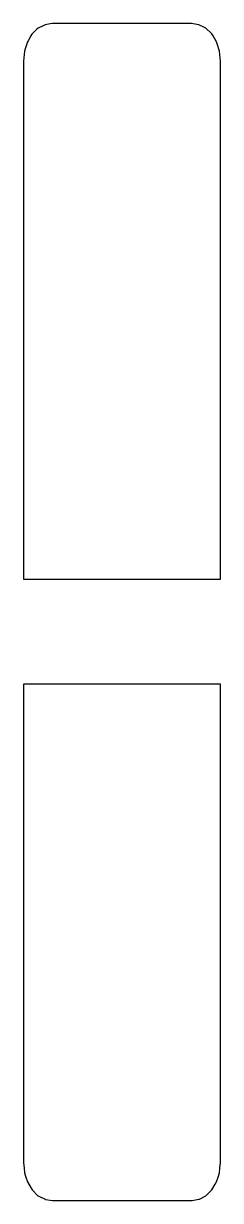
# Model space of a CAD drawing. Header units: metres. Extents: x 2.4 to 16, y -13.3 to 68.
import ezdxf

# ---------------------------------------------------------------- set-up
doc = ezdxf.new("R2010")
doc.units = ezdxf.units.M

msp = doc.modelspace()

# ---------------------------------------------------------------- linework, layer by layer
for p, q in [((3.326, 67.641), (2.986, 67.321)), ((3.4, 67.71), (3.326, 67.641)), ((3.753, 67.889), (3.4, 67.71)), ((3.882, 67.955), (3.753, 67.889)), ((4.239, 68.012), (3.882, 67.955)), ((4.4, 68.038), (4.239, 68.012)), ((10.933, 68.038), (4.4, 68.038)), ((14, 68.038), (10.933, 68.038)), ((14.364, 67.98), (14, 68.038)), ((14.518, 67.955), (14.364, 67.98)), ((14.895, 67.764), (14.518, 67.955)), ((15, 67.71), (14.895, 67.764)), ((15.388, 67.346), (15, 67.71)), ((2.668, 66.78), (2.534, 66.348)), ((2.708, 66.85), (2.668, 66.78)), ((2.896, 67.178), (2.708, 66.85)), ((2.971, 67.297), (2.896, 67.178)), ((2.986, 67.321), (2.971, 67.297)), ((15.414, 67.321), (15.388, 67.346)), ((15.504, 67.178), (15.414, 67.321)), ((15.732, 66.78), (15.504, 67.178)), ((15.777, 66.636), (15.732, 66.78)), ((2.468, 66.134), (2.421, 65.677)), ((2.534, 66.348), (2.468, 66.134)), ((15.932, 66.134), (15.777, 66.636)), ((15.979, 65.677), (15.932, 66.134)), ((2.421, 65.677), (2.4, 65.437)), ((2.4, 65.437), (2.4, 64.155)), ((16, 65.437), (15.979, 65.677)), ((16, 63.752), (16, 65.437)), ((2.4, 64.155), (2.4, 62.707)), ((16, 63.592), (16, 63.752)), ((16, 61.83), (16, 63.592)), ((2.4, 62.707), (2.4, 62.575)), ((2.4, 62.575), (2.4, 61.316)), ((16, 60.526), (16, 61.83)), ((2.4, 61.316), (2.4, 61.133)), ((2.4, 61.133), (2.4, 60.003)), ((16, 59.472), (16, 60.526)), ((2.4, 60.003), (2.4, 58.968)), ((16, 58.557), (16, 59.472)), ((2.4, 58.968), (2.4, 58.74)), ((2.4, 58.74), (2.4, 57.745)), ((16, 57.713), (16, 58.557)), ((2.4, 57.745), (2.4, 57.508)), ((2.4, 57.508), (2.4, 56.52)), ((16, 56.89), (16, 57.713)), ((2.4, 56.52), (2.4, 56.29)), ((2.4, 56.29), (2.4, 56.099)), ((16, 56.424), (16, 56.89)), ((16, 55.993), (16, 56.424)), ((2.4, 56.099), (2.4, 55.962)), ((2.4, 55.962), (2.4, 54.159)), ((16, 48.819), (16, 55.993)), ((2.4, 54.159), (2.4, 52.329)), ((2.4, 52.329), (2.4, 48.819)), ((2.4, 48.819), (2.4, 43.488)), ((16, 43.488), (16, 48.819)), ((16, 48.819), (16, 48.819)), ((2.4, 43.488), (2.4, 31.023)), ((16, 31.023), (16, 43.488)), ((2.4, 31.023), (2.4, 30.393)), ((16, 29.637), (16, 31.023)), ((2.4, 30.393), (2.4, 29.637)), ((2.4, 29.637), (13.824, 29.637)), ((13.824, 29.637), (16, 29.637)), ((4.576, 22.363), (2.4, 22.363)), ((2.4, 22.363), (2.4, 21.747)), ((16, 22.363), (4.576, 22.363)), ((16, 20.977), (16, 22.363)), ((2.4, 21.747), (2.4, 20.977)), ((2.4, 20.977), (2.4, 12.727)), ((16, 12.727), (16, 20.977)), ((2.4, 12.727), (2.4, 6.294)), ((16, 6.294), (16, 12.727)), ((2.4, 6.294), (2.4, 3.421)), ((16, -0.555), (16, 6.294)), ((2.4, 3.421), (2.4, 1.103)), ((2.4, 1.103), (2.4, -0.89)), ((16, -1.024), (16, -0.555)), ((2.4, -0.89), (2.4, -1.065)), ((2.4, -1.065), (2.4, -1.284)), ((2.4, -1.284), (2.4, -1.524)), ((2.4, -1.524), (2.4, -2.53)), ((16, -1.545), (16, -1.024)), ((16, -2.329), (16, -1.545)), ((16, -3.154), (16, -2.329)), ((2.4, -2.53), (2.4, -2.767)), ((2.4, -2.767), (2.4, -3.798)), ((16, -4.079), (16, -3.154)), ((16, -3.154), (16, -3.154)), ((2.4, -3.798), (2.4, -4.898)), ((16, -5.191), (16, -4.079)), ((2.4, -4.898), (2.4, -5.108)), ((2.4, -5.108), (2.4, -6.312)), ((16, -6.645), (16, -5.191)), ((2.4, -6.312), (2.4, -6.483)), ((2.4, -6.483), (2.4, -7.844)), ((16, -6.981), (16, -6.645)), ((16, -8.931), (16, -6.981)), ((2.4, -7.844), (2.4, -9.481)), ((16, -10.693), (16, -8.931)), ((2.4, -9.481), (2.4, -9.543)), ((2.4, -9.543), (2.4, -10.693)), ((2.4, -10.693), (2.434, -11.073)), ((2.434, -11.073), (2.468, -11.396)), ((15.932, -11.396), (15.966, -11.073)), ((15.966, -11.073), (16, -10.693)), ((2.468, -11.396), (2.566, -11.708)), ((2.566, -11.708), (2.668, -12.029)), ((2.668, -12.029), (2.92, -12.46)), ((15.414, -12.573), (15.637, -12.192)), ((15.637, -12.192), (15.732, -12.029)), ((15.732, -12.029), (15.834, -11.707)), ((15.834, -11.707), (15.932, -11.396)), ((2.92, -12.46), (2.986, -12.573)), ((2.986, -12.573), (3.396, -12.986)), ((3.396, -12.986), (3.4, -12.99)), ((3.4, -12.99), (3.445, -13.015)), ((3.445, -13.015), (3.882, -13.233)), ((14.552, -13.215), (14.955, -13.015)), ((14.955, -13.015), (14.996, -12.992)), ((14.996, -12.992), (15, -12.99)), ((15, -12.99), (15.357, -12.63)), ((15.357, -12.63), (15.414, -12.573)), ((3.882, -13.233), (3.923, -13.239)), ((3.923, -13.239), (4.4, -13.315)), ((4.4, -13.315), (5.409, -13.315)), ((5.409, -13.315), (14, -13.315)), ((14, -13.315), (14.053, -13.306)), ((14.053, -13.306), (14.518, -13.233)), ((14.518, -13.233), (14.552, -13.215))]:
    msp.add_line(p, q)

doc.saveas('drawing.dxf')
